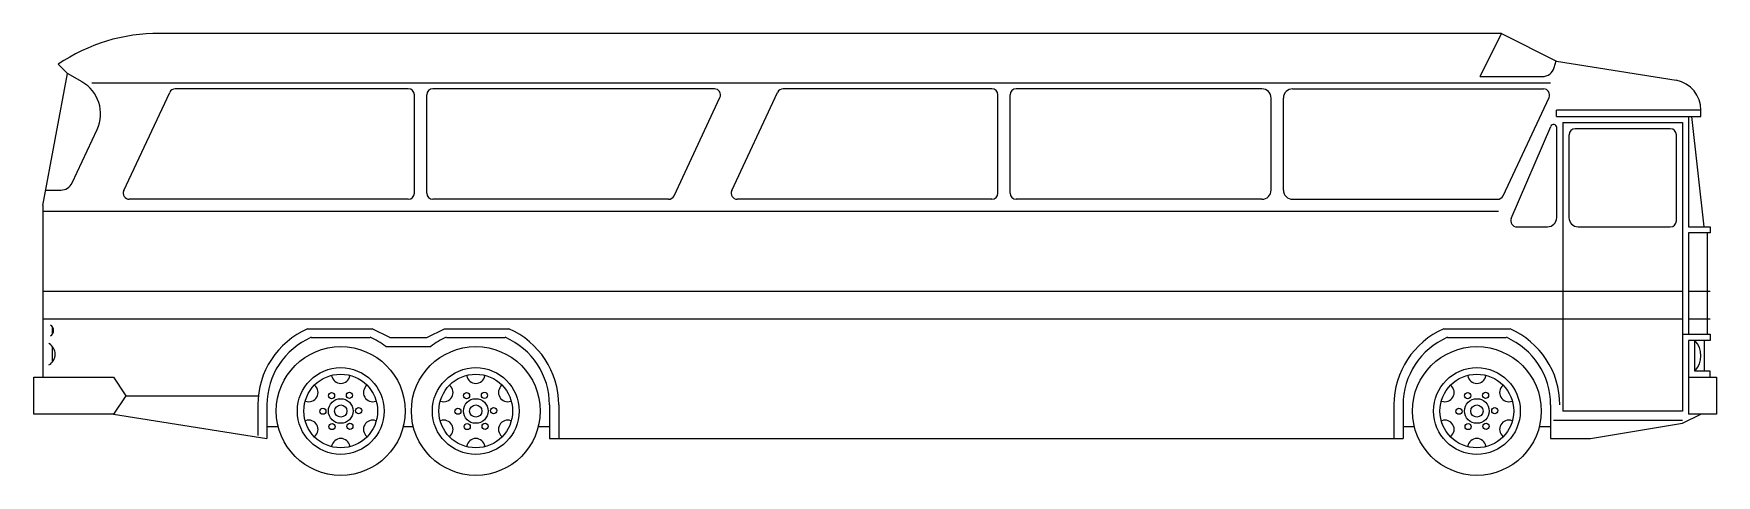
# Model space of a CAD drawing. Extents: x -13.9 to 0, y 0 to 3.7.
import ezdxf

# ---------------------------------------------------------------- set-up
doc = ezdxf.new("R2010")
doc.units = 0
doc.header["$LTSCALE"] = 1.2
doc.header["$MEASUREMENT"] = 0
doc.layers.get('0').update_dxf_attribs({"color": 3, "linetype": 'CONTINUOUS'})
doc.layers.add('CAR_DTL', color=3, linetype='CONTINUOUS')

msp = doc.modelspace()

# ---------------------------------------------------------------- linework, layer by layer
for p, q in [((-1.778, 3.658), (-12.878, 3.658)), ((-1.955, 3.302), (-1.776, 3.658)), ((-1.778, 3.658), (-1.321, 3.429)), ((-13.64, 3.327), (-13.716, 3.404)), ((-1.342, 3.376), (-1.326, 3.432)), ((-1.321, 3.429), (-0.331, 3.272)), ((-13.843, 2.235), (-13.64, 3.327)), ((-13.519, 3.259), (-13.64, 3.327)), ((-1.955, 3.302), (-1.44, 3.302)), ((-13.174, 2.358), (-12.794, 3.171)), ((-10.82, 3.2), (-12.748, 3.2)), ((-10.77, 2.337), (-10.77, 3.15)), ((-10.668, 2.337), (-10.668, 3.15)), ((-8.288, 3.2), (-10.617, 3.2)), ((-8.622, 2.315), (-8.242, 3.128)), ((-8.145, 2.358), (-7.765, 3.171)), ((-5.994, 3.2), (-7.719, 3.2)), ((-5.944, 2.337), (-5.944, 3.15)), ((-5.842, 2.337), (-5.842, 3.15)), ((-3.759, 3.2), (-5.791, 3.2)), ((-3.683, 2.362), (-3.683, 3.124)), ((-3.581, 2.362), (-3.581, 3.124)), ((-3.505, 3.2), (-1.43, 3.2)), ((-1.764, 2.315), (-1.384, 3.128)), ((-1.321, 2.972), (-0.127, 2.972)), ((-0.229, 2.972), (-0.229, 2.057)), ((-0.102, 2.057), (-0.203, 2.972)), ((-0.127, 2.972), (-0.127, 3.023)), ((-13.602, 2.421), (-13.394, 2.865)), ((-1.697, 2.128), (-1.37, 2.89)), ((-1.321, 2.881), (-1.321, 2.134)), ((-1.219, 2.819), (-1.219, 2.134)), ((-0.381, 2.87), (-1.168, 2.87)), ((-0.33, 2.108), (-0.33, 2.819)), ((-13.843, 2.235), (-13.843, 0.813)), ((-13.818, 2.362), (-13.694, 2.362)), ((-10.82, 2.286), (-13.128, 2.286)), ((-8.668, 2.286), (-10.617, 2.286)), ((-5.994, 2.286), (-8.099, 2.286)), ((-3.759, 2.286), (-5.791, 2.286)), ((-3.505, 2.286), (-1.81, 2.286)), ((-1.65, 2.057), (-1.397, 2.057)), ((-1.143, 2.057), (-0.381, 2.057)), ((-0.229, 2.057), (-0.051, 2.057)), ((-0.076, 2.007), (-0.076, 1.168)), ((-0.051, 2.057), (-0.051, 2.007)), ((-11.623, 1.143), (-11.136, 1.143)), ((-10.505, 1.143), (-10.018, 1.143)), ((-2.225, 1.143), (-1.738, 1.143)), ((-0.279, 1.168), (-0.051, 1.168)), ((-0.051, 1.118), (-0.229, 1.118)), ((-0.229, 1.118), (-0.229, 0.508)), ((-0.102, 1.118), (-0.102, 0.864)), ((-0.051, 1.168), (-0.051, 1.118)), ((-11.007, 1.067), (-10.634, 1.067)), ((-0.051, 0.864), (-0.178, 0.864)), ((-0.051, 0.813), (-0.051, 0.864)), ((-13.919, 0.508), (-13.919, 0.813)), ((-13.919, 0.813), (-13.259, 0.813)), ((-13.259, 0.813), (-13.157, 0.66)), ((-0.229, 0.813), (-0.051, 0.813)), ((-0.051, 0.813), (0, 0.813)), ((0, 0.813), (0, 0.508)), ((-13.157, 0.66), (-13.259, 0.508)), ((-11.989, 0.584), (-11.989, 0.305)), ((-9.652, 0.584), (-9.652, 0.305)), ((-2.591, 0.584), (-2.591, 0.305)), ((-1.372, 0.584), (-1.372, 0.305)), ((-13.259, 0.508), (-13.919, 0.508)), ((-13.259, 0.508), (-11.989, 0.305)), ((-1.041, 0.305), (-0.279, 0.432)), ((-0.279, 0.432), (-0.127, 0.508)), ((0, 0.508), (-0.229, 0.508)), ((-9.652, 0.305), (-2.591, 0.305)), ((-1.372, 0.305), (-1.041, 0.305))]:
    msp.add_line(p, q)
for centre, radius in [((-11.379, 0.533), 0.533), ((-10.262, 0.533), 0.533), ((-1.981, 0.533), 0.533), ((-11.379, 0.533), 0.359), ((-10.262, 0.533), 0.359), ((-1.981, 0.533), 0.359), ((-11.379, 0.533), 0.102), ((-10.262, 0.533), 0.102), ((-1.981, 0.533), 0.102)]:
    msp.add_circle(centre, radius)
for centre, radius, start, end in [((-12.896, 2.209), 1.449, 89.266, 124.4508), ((-1.44, 3.404), 0.102, 270, 344.3678), ((-13.671, 2.994), 0.305, 334.9353, 60.2551), ((-0.381, 3.023), 0.254, 0, 78.6901), ((-12.748, 3.15), 0.0508, 90, 154.9353), ((-10.82, 3.15), 0.0508, 0, 90), ((-10.617, 3.15), 0.0508, 90, 180), ((-8.288, 3.15), 0.0508, 334.9353, 90), ((-7.719, 3.15), 0.0508, 90, 154.9353), ((-5.994, 3.15), 0.0508, 0, 90), ((-5.791, 3.15), 0.0508, 90, 180), ((-3.759, 3.124), 0.0762, 0, 90), ((-3.505, 3.124), 0.0762, 90, 180), ((-1.43, 3.15), 0.0508, 334.9353, 90), ((-1.346, 2.881), 0.0254, 0, 159.7343), ((-1.168, 2.819), 0.0508, 90, 180), ((-0.381, 2.819), 0.0508, 0, 90), ((-13.694, 2.464), 0.102, 270, 334.9353), ((-13.128, 2.337), 0.0508, 154.9353, 270), ((-10.82, 2.337), 0.0508, 270, 0), ((-10.617, 2.337), 0.0508, 180, 270), ((-8.668, 2.337), 0.0508, 270, 334.9353), ((-8.099, 2.337), 0.0508, 154.9353, 270), ((-5.994, 2.337), 0.0508, 270, 0), ((-5.791, 2.337), 0.0508, 180, 270), ((-3.759, 2.362), 0.0762, 270, 0), ((-3.505, 2.362), 0.0762, 180, 270), ((-1.81, 2.337), 0.0508, 270, 334.9353), ((-1.65, 2.108), 0.0508, 156.7859, 270), ((-1.397, 2.134), 0.0762, 270, 0), ((-1.143, 2.134), 0.0762, 180, 270), ((-0.381, 2.108), 0.0508, 270, 0), ((-11.379, 0.584), 0.61, 113.5565, 180), ((-11.379, 0.584), 0.61, 52.3415, 66.4435), ((-10.262, 0.584), 0.61, 113.5565, 127.6585), ((-10.262, 0.584), 0.61, 0, 66.4435), ((-1.981, 0.584), 0.61, 113.5565, 180), ((-1.981, 0.584), 0.61, 0, 66.4435)]:
    msp.add_arc(centre, radius, start, end)
at = {"layer": 'CAR_DTL'}
for p, q in [((-13.437, 3.251), (-1.372, 3.251)), ((-0.127, 3.023), (-1.321, 3.023)), ((-1.321, 2.972), (-1.321, 3.023)), ((-1.27, 2.921), (-0.279, 2.921)), ((-1.27, 2.921), (-1.27, 0.533)), ((-0.279, 2.921), (-0.279, 0.533)), ((-1.803, 2.184), (-13.843, 2.184)), ((-0.051, 2.007), (-0.229, 2.007)), ((-0.229, 2.007), (-0.229, 1.168)), ((-13.843, 1.524), (-0.279, 1.524)), ((-0.229, 1.524), (-0.051, 1.524)), ((-13.843, 1.295), (-0.279, 1.295)), ((-0.229, 1.295), (-0.051, 1.295)), ((-13.767, 1.232), (-13.767, 1.168)), ((-11.653, 1.213), (-11.12, 1.213)), ((-10.973, 1.143), (-11.12, 1.213)), ((-10.973, 1.143), (-10.668, 1.143)), ((-10.668, 1.143), (-10.521, 1.213)), ((-10.521, 1.213), (-9.988, 1.213)), ((-2.255, 1.213), (-1.707, 1.213)), ((-0.178, 0.864), (-0.178, 1.118)), ((-13.767, 1.067), (-13.767, 0.94)), ((-13.157, 0.66), (-12.065, 0.66)), ((-12.065, 0.584), (-12.065, 0.33)), ((-9.576, 0.584), (-9.576, 0.305)), ((-2.667, 0.584), (-2.667, 0.305)), ((-1.346, 0.457), (-0.279, 0.457)), ((-0.279, 0.533), (-1.27, 0.533)), ((-11.989, 0.406), (-11.897, 0.406)), ((-10.861, 0.406), (-10.78, 0.406)), ((-9.744, 0.406), (-9.652, 0.406)), ((-2.591, 0.406), (-2.499, 0.406)), ((-1.463, 0.406), (-1.372, 0.406))]:
    msp.add_line(p, q, dxfattribs=at)
for centre, radius in [((-11.379, 0.533), 0.305), ((-10.262, 0.533), 0.305), ((-1.981, 0.533), 0.305), ((-11.455, 0.66), 0.0254), ((-11.379, 0.533), 0.0508), ((-11.307, 0.663), 0.0254), ((-11.231, 0.536), 0.0254), ((-10.338, 0.66), 0.0254), ((-10.262, 0.533), 0.0508), ((-10.19, 0.663), 0.0254), ((-10.114, 0.536), 0.0254), ((-2.057, 0.66), 0.0254), ((-1.981, 0.533), 0.0508), ((-1.909, 0.663), 0.0254), ((-1.833, 0.536), 0.0254), ((-11.527, 0.531), 0.0254), ((-11.451, 0.404), 0.0254), ((-11.303, 0.406), 0.0254), ((-10.41, 0.531), 0.0254), ((-10.333, 0.404), 0.0254), ((-10.185, 0.406), 0.0254), ((-2.129, 0.531), 0.0254), ((-2.053, 0.404), 0.0254), ((-1.905, 0.406), 0.0254)]:
    msp.add_circle(centre, radius, dxfattribs=at)
for centre, radius, start, end in [((-13.805, 1.2), 0.0512, 299.7449, 60.2551), ((-11.379, 0.584), 0.686, 113.5565, 180), ((-10.262, 0.584), 0.686, 0, 66.4435), ((-1.981, 0.584), 0.686, 113.5565, 180), ((-1.981, 0.584), 0.686, 0, 66.4435), ((-0.311, 0.991), 0.184, 316.3972, 43.6028), ((-13.843, 1.003), 0.102, 299.7449, 60.2551), ((-11.643, 0.686), 0.0762, 249.5941, 50.4059), ((-11.379, 0.838), 0.0762, 189.5941, 350.4059), ((-11.115, 0.686), 0.0762, 129.5941, 290.4059), ((-10.526, 0.686), 0.0762, 249.5941, 50.4059), ((-10.262, 0.838), 0.0762, 189.5941, 350.4059), ((-9.998, 0.686), 0.0762, 129.5941, 290.4059), ((-2.245, 0.686), 0.0762, 249.5941, 50.4059), ((-1.981, 0.838), 0.0762, 189.5941, 350.4059), ((-1.717, 0.686), 0.0762, 129.5941, 290.4059), ((-11.643, 0.381), 0.0762, 309.5941, 110.4059), ((-11.115, 0.381), 0.0762, 69.5941, 230.4059), ((-10.526, 0.381), 0.0762, 309.5941, 110.4059), ((-9.998, 0.381), 0.0762, 69.5941, 230.4059), ((-2.245, 0.381), 0.0762, 309.5941, 110.4059), ((-1.717, 0.381), 0.0762, 69.5941, 230.4059), ((-11.379, 0.229), 0.0762, 9.5941, 170.4059), ((-10.262, 0.229), 0.0762, 9.5941, 170.4059), ((-1.981, 0.229), 0.0762, 9.5941, 170.4059)]:
    msp.add_arc(centre, radius, start, end, dxfattribs=at)

doc.saveas('drawing.dxf')
